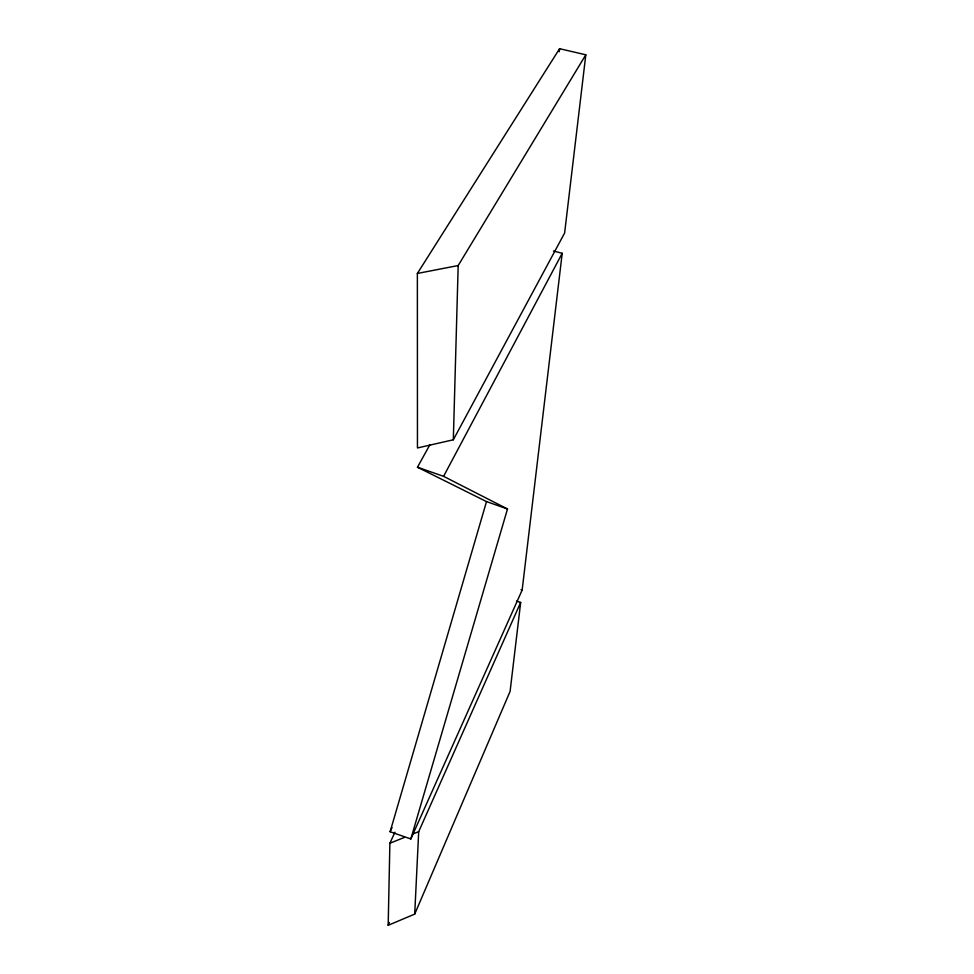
<?xml version="1.0" encoding="UTF-8"?>
<svg xmlns="http://www.w3.org/2000/svg" width="974" height="974" viewBox="0 0 974 974"><rect width="100%" height="100%" fill="white"/><g stroke="black" fill="none" stroke-linecap="round" stroke-linejoin="round"><path stroke-width="1.46" d="M516.5 601.141L520.676 602.431L510.096 691.382L414.717 914.099L388.188 925.3L389.88 843.253L394.92 832.234M453.324 439.785L458.182 265.549L585.812 54.8L559.587 48.7L417.371 273.463L417.456 447.955L453.324 439.785L564.616 233.042L585.812 54.8M414.717 914.099L418.698 831.65L520.676 602.431M559.283 51.719L559.587 48.7M429.911 444.692L417.469 467.216L486.513 501.586L390.124 831.735L410.821 838.967L522.149 590.086L562.205 253.289L553.463 251.012M410.821 838.967L507.491 508.976L443.584 476.335L417.469 467.216M388.188 925.3L389.405 922.512M390.124 831.735L392.023 827.583M443.584 476.335L562.205 253.289M389.88 843.253L404.344 837.433M413.329 833.817L418.698 831.65M417.371 273.463L458.182 265.549M521.005 589.733L522.149 590.086M486.513 501.586L507.491 508.976"/></g></svg>
